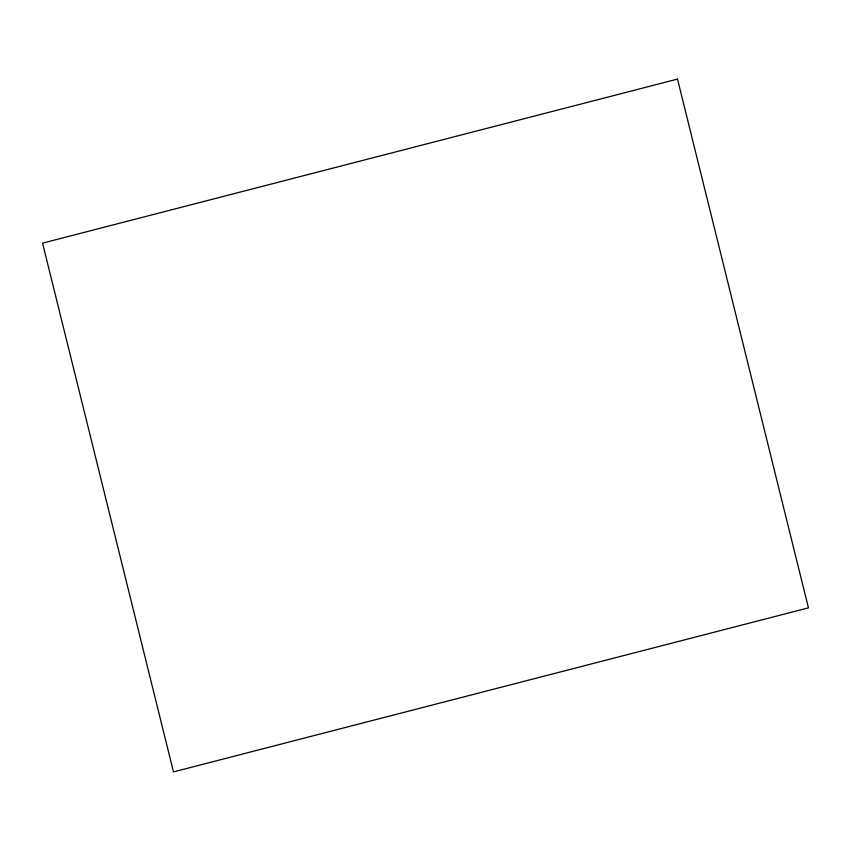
<?xml version="1.0" encoding="UTF-8"?>
<svg xmlns="http://www.w3.org/2000/svg" width="851" height="851" viewBox="0 0 851 851"><rect width="100%" height="100%" fill="white"/><g stroke="black" fill="none" stroke-linecap="round" stroke-linejoin="round"><path stroke-width="1.28" d="M677.513 79.1L42.55 243.141L173.487 771.9L808.45 607.859L677.513 79.1"/></g></svg>
